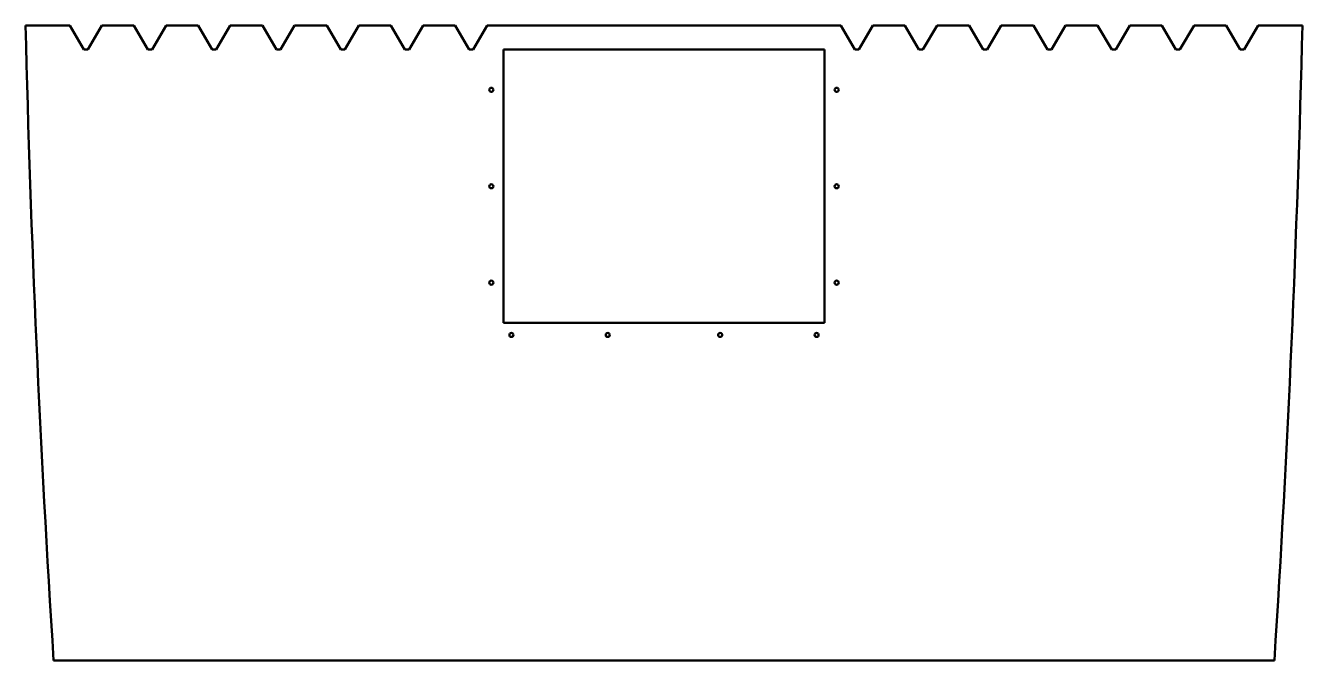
# Model space of a CAD drawing. Header units: millimetres. Extents: x 4 to 1594, y 0 to 790.
import ezdxf

# ---------------------------------------------------------------- set-up
doc = ezdxf.new("R2010")
doc.units = ezdxf.units.MM
doc.layers.add('IV_INTERIOR_PROFILES', color=7, linetype='Continuous', lineweight=50)
doc.layers.add('IV_OUTER_PROFILE', color=7, linetype='Continuous', lineweight=50)

msp = doc.modelspace()

# ---------------------------------------------------------------- linework, layer by layer
at = {"layer": 'IV_INTERIOR_PROFILES'}
for p, q in [((598.8, 760.2), (598.8, 420.2)), ((998.8, 760.2), (598.8, 760.2)), ((998.8, 760.2), (998.8, 420.2)), ((998.8, 420.2), (598.8, 420.2))]:
    msp.add_line(p, q, dxfattribs=at)
for centre in [(583.8, 710.2), (1013.8, 710.2), (583.8, 590.2), (1013.8, 590.2), (583.8, 470.2), (1013.8, 470.2), (608.8, 405.2), (728.8, 405.2), (868.8, 405.2), (988.8, 405.2)]:
    msp.add_circle(centre, 2.55, dxfattribs=at)
at = {"layer": 'IV_OUTER_PROFILE'}
for p, q in [((3.8, 790.2), (58.8, 790.2)), ((76.3, 760.2), (58.8, 790.2)), ((98.8, 790.2), (81.3, 760.2)), ((98.8, 790.2), (138.8, 790.2)), ((156.3, 760.2), (138.8, 790.2)), ((178.8, 790.2), (161.3, 760.2)), ((178.8, 790.2), (218.8, 790.2)), ((236.3, 760.2), (218.8, 790.2)), ((258.8, 790.2), (241.3, 760.2)), ((258.8, 790.2), (298.8, 790.2)), ((316.3, 760.2), (298.8, 790.2)), ((338.8, 790.2), (321.3, 760.2)), ((338.8, 790.2), (378.8, 790.2)), ((396.3, 760.2), (378.8, 790.2)), ((418.8, 790.2), (401.3, 760.2)), ((418.8, 790.2), (458.8, 790.2)), ((476.3, 760.2), (458.8, 790.2)), ((498.8, 790.2), (481.3, 760.2)), ((498.8, 790.2), (538.8, 790.2)), ((556.3, 760.2), (538.8, 790.2)), ((578.8, 790.2), (561.3, 760.2)), ((1018.8, 790.2), (578.8, 790.2)), ((1036.3, 760.2), (1018.8, 790.2)), ((1058.8, 790.2), (1041.3, 760.2)), ((1098.8, 790.2), (1058.8, 790.2)), ((1116.3, 760.2), (1098.8, 790.2)), ((1138.8, 790.2), (1121.3, 760.2)), ((1178.8, 790.2), (1138.8, 790.2)), ((1196.3, 760.2), (1178.8, 790.2)), ((1218.8, 790.2), (1201.3, 760.2)), ((1258.8, 790.2), (1218.8, 790.2)), ((1276.3, 760.2), (1258.8, 790.2)), ((1298.8, 790.2), (1281.3, 760.2)), ((1338.8, 790.2), (1298.8, 790.2)), ((1356.3, 760.2), (1338.8, 790.2)), ((1378.8, 790.2), (1361.3, 760.2)), ((1418.8, 790.2), (1378.8, 790.2)), ((1436.3, 760.2), (1418.8, 790.2)), ((1458.8, 790.2), (1441.3, 760.2)), ((1498.8, 790.2), (1458.8, 790.2)), ((1516.3, 760.2), (1498.8, 790.2)), ((1538.8, 790.2), (1521.3, 760.2)), ((1593.8, 790.2), (1538.8, 790.2)), ((81.3, 760.2), (76.3, 760.2)), ((161.3, 760.2), (156.3, 760.2)), ((241.3, 760.2), (236.3, 760.2)), ((321.3, 760.2), (316.3, 760.2)), ((401.3, 760.2), (396.3, 760.2)), ((481.3, 760.2), (476.3, 760.2)), ((561.3, 760.2), (556.3, 760.2)), ((1041.3, 760.2), (1036.3, 760.2)), ((1121.3, 760.2), (1116.3, 760.2)), ((1201.3, 760.2), (1196.3, 760.2)), ((1281.3, 760.2), (1276.3, 760.2)), ((1361.3, 760.2), (1356.3, 760.2)), ((1441.3, 760.2), (1436.3, 760.2)), ((1521.3, 760.2), (1516.3, 760.2)), ((1558.8, 0.2), (38.8, 0.2))]:
    msp.add_line(p, q, dxfattribs=at)
for centre, start, end in [((20472.4, 1301.2), 181.43027, 183.64325), ((-18874.8, 1301.2), 356.35675, 358.56973)]:
    msp.add_arc(centre, 20475, start, end, dxfattribs=at)

doc.saveas('drawing.dxf')
